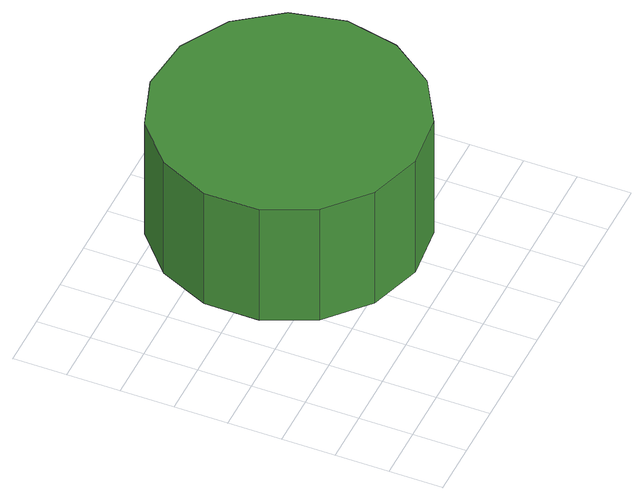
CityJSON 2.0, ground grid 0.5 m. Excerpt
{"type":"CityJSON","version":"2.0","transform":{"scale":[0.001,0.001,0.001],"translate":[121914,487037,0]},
"CityObjects":{
"tree1":{"type":"SolitaryVegetationObject","attributes":{"function":"something"},"geometry":[{"type":"MultiSurface","lod":"1","boundaries":[[[0,1,2,3,4,5,6,7,8,9,10,11,12,13,14]],[[15,16,17,18,19,20,21,22,23,24,25,26,27,28,29]],[[0,29,28,1]],[[1,28,27,2]],[[2,27,26,3]],[[3,26,25,4]],[[4,25,24,5]],[[5,24,23,6]],[[6,23,22,7]],[[7,22,21,8]],[[8,21,20,9]],[[9,20,19,10]],[[10,19,18,11]],[[11,18,17,12]],[[12,17,16,13]],[[13,16,15,14]],[[14,15,29,0]]]}]}
},
"vertices":[
[3235,2027,1469],[3128,2531,1469],[2825,2948,1469],[2378,3206,1469],[1865,3260,1469],[1375,3101,1469],[992,2756,1469],[782,2285,1469],[782,1769,1469],[992,1298,1469],[1375,953,1469],[1865,793,1469],[2378,847,1469],[2825,1105,1469],[3128,1522,1469],[3128,1522,179],[2825,1105,179],[2378,847,179],[1865,793,179],[1375,953,179],[992,1298,179],[782,1769,179],[782,2285,179],[992,2756,179],[1375,3101,179],[1865,3260,179],[2378,3206,179],[2825,2948,179],[3128,2531,179],[3235,2027,179]
]}
